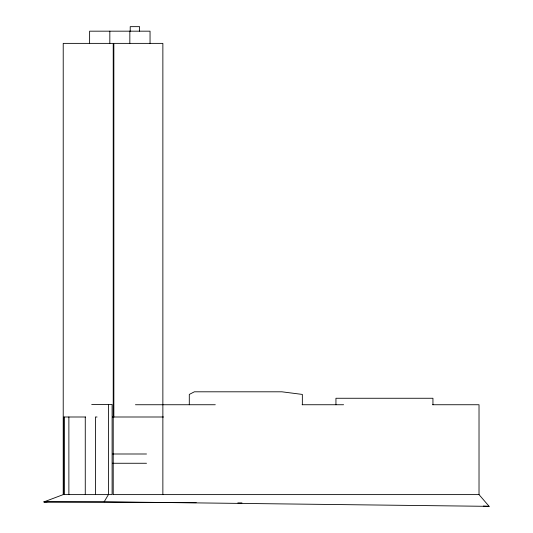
<?xml version="1.0" encoding="UTF-8"?>
<svg xmlns="http://www.w3.org/2000/svg" width="533" height="533" viewBox="0 0 533 533"><rect width="100%" height="100%" fill="white"/><g stroke="black" fill="none" stroke-linecap="round" stroke-linejoin="round"><path stroke-width="0.8" d="M196.197 502.679L43.873 501.919L63.22 494.611L63.22 43.373L113.223 43.373L113.223 494.611M47.197 501.813L43.873 501.919L104.162 501.8L108.406 494.611L108.406 404.46M91.703 404.46L112.11 404.46L112.11 494.611L63.22 494.611M135.455 404.74L215.285 404.74M302.111 404.74L343.598 404.74M432.623 404.74L479.02 404.74L479.02 494.611L489.127 506.35L104.162 501.8M85.54 416.999L63.96 416.999L63.96 494.611M97.039 416.999L95.407 416.999L95.407 494.611M112.416 416.999L163.591 416.999M112.703 453.996L146.508 453.996M112.363 463.264L146.508 463.264M113.203 494.611L479.02 494.611M237.818 502.885L241.975 502.905M483.304 506.077L489.127 506.35M432.943 404.74L432.943 398.264L335.943 398.264L335.943 404.74M302.344 404.74L302.344 394.427L281.877 391.802L194.385 391.802L189.295 394.427L189.295 404.74M162.865 494.611L162.865 43.373L113.849 43.373L113.849 417.226M150.046 43.373L150.046 31.174L89.617 31.174L89.617 43.373M139.593 31.174L139.593 26.65L130.212 26.65L130.212 31.174M129.839 31.174L129.839 43.373M109.825 31.174L109.825 43.373M85.267 416.999L85.267 494.611M68.877 416.999L68.877 494.611M64.047 416.999L64.047 494.611"/></g></svg>
